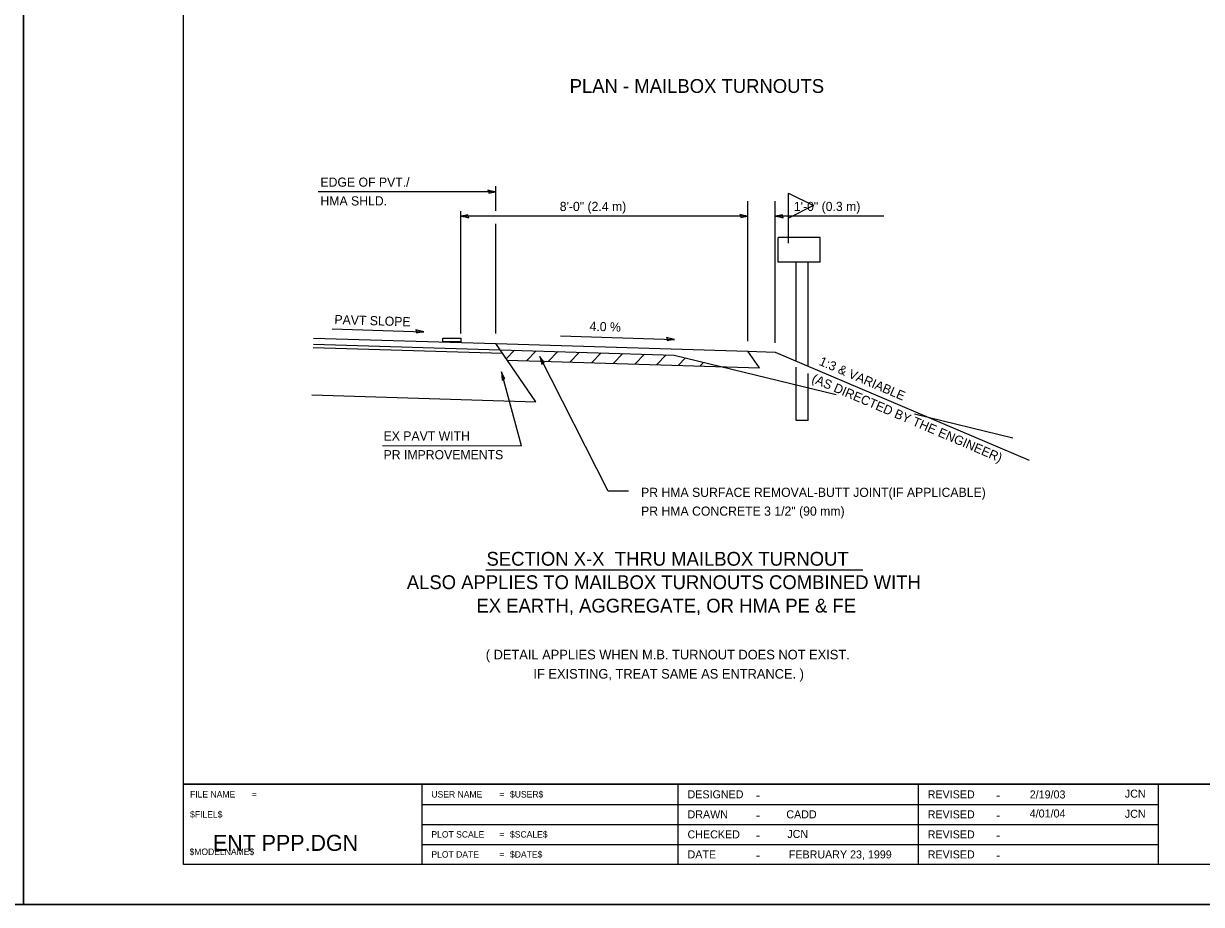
# Model space of a CAD drawing. Extents: x 70369 to 72409, y 70348 to 70788.
# Drawn here: x 71049.5 to 71343.7, y 70348 to 70568 of the extents above; entities that cross this region are included whole.
import ezdxf

# ---------------------------------------------------------------- set-up
doc = ezdxf.new("R2010")
doc.units = 0
for name, color, linetype in [('Design_EX_Roadway Dimensions', 7, 'Continuous'), ('Design_EX_Roadway Notes', 7, 'Continuous'), ('Design_PR_EOP', 7, 'Continuous'), ('Design_PR_PMK Symbols', 7, 'Continuous'), ('Design_PR_Sidewalk', 7, 'Continuous'), ('Level 48', 7, 'Continuous'), ('Removal_Items', 7, 'Continuous'), ('Sheets_50 Reference Boundary', 7, 'Continuous'), ('Sheets_General Details', 7, 'Continuous'), ('Sheets_Printer Plotting Border', 7, 'Continuous'), ('Topo_Building', 7, 'Continuous'), ('Topo_EOP', 7, 'Continuous'), ('Topo_Mailbox', 7, 'Continuous'), ('Topo_Sidewalk', 7, 'Continuous')]:
    doc.layers.add(name, color=color, linetype=linetype)

msp = doc.modelspace()

# ---------------------------------------------------------------- linework, layer by layer
at = {"layer": 'Design_EX_Roadway Dimensions'}
for p, q in [((71167.44, 70526.03), (71123.03, 70526.03)), ((71167.44, 70521.29), (71167.44, 70527.43)), ((71230.45, 70488.69), (71230.45, 70523.66)), ((71237.27, 70488.31), (71237.27, 70523.66)), ((71158.72, 70490.63), (71158.72, 70521.18)), ((71230.45, 70519.95), (71158.72, 70519.95)), ((71264.35, 70519.95), (71237.27, 70519.95)), ((71167.44, 70490.63), (71167.44, 70518)), ((71126.58, 70491.78), (71149.44, 70491.08)), ((71183.61, 70490.04), (71212.06, 70489.17))]:
    msp.add_line(p, q, dxfattribs=at)
for points in [[(71165.44, 70526.45), (71165.6, 70526.06), (71165.67, 70525.7), (71166.44, 70525.86), (71167.44, 70526.03), (71166.37, 70526.22)], [(71160.72, 70519.53), (71160.55, 70519.92), (71160.49, 70520.28), (71159.72, 70520.12), (71158.72, 70519.95), (71159.78, 70519.76)], [(71228.45, 70520.37), (71228.62, 70519.98), (71228.68, 70519.62), (71229.45, 70519.78), (71230.45, 70519.95), (71229.39, 70520.14)], [(71239.27, 70519.53), (71239.1, 70519.92), (71239.04, 70520.28), (71238.27, 70520.12), (71237.27, 70519.95), (71238.33, 70519.76)], [(71147.45, 70491.56), (71147.6, 70491.17), (71147.66, 70490.8), (71148.43, 70490.94), (71149.44, 70491.08), (71148.38, 70491.31)], [(71210.08, 70489.65), (71210.23, 70489.26), (71210.28, 70488.89), (71211.06, 70489.03), (71212.06, 70489.17), (71211, 70489.4)], [(71178.94, 70482.93), (71179.21, 70483.25), (71179.51, 70483.47), (71179.01, 70484.09), (71178.41, 70484.9), (71178.72, 70483.86)], [(71169, 70478.98), (71169.33, 70479.24), (71169.67, 70479.39), (71169.31, 70480.1), (71168.89, 70481.02), (71168.98, 70479.94)]]:
    msp.add_lwpolyline(points, close=True, dxfattribs=at)
for points in [[(71200.6, 70451.28), (71195.5, 70451.28), (71178.41, 70484.9)], [(71139.14, 70462.62), (71173.85, 70462.58), (71168.89, 70481.02)]]:
    msp.add_lwpolyline(points, dxfattribs=at)
at = {"layer": 'Design_PR_EOP'}
for p, q in [((71121.92, 70489.5), (71167.44, 70488.11)), ((71177.44, 70473.58), (71167.44, 70488.11)), ((71121.84, 70487.13), (71169.1, 70485.69)), ((71121.48, 70475.28), (71177.44, 70473.58))]:
    msp.add_line(p, q, dxfattribs=at)
at = {"layer": 'Design_PR_PMK Symbols'}
msp.add_lwpolyline([(71154.23, 70489.43), (71158.72, 70489.43), (71158.72, 70488.52), (71154.23, 70488.52)], close=True, dxfattribs=at)
at = {"layer": 'Design_PR_Sidewalk'}
for p, q in [((71167.44, 70488.11), (71230.45, 70486.19)), ((71233.32, 70482.02), (71230.45, 70486.19)), ((71230.45, 70486.19), (71237.27, 70485.98)), ((71237.27, 70485.98), (71300.67, 70459)), ((71170.31, 70483.94), (71233.32, 70482.02))]:
    msp.add_line(p, q, dxfattribs=at)
at = {"layer": 'Level 48'}
for points in [[(70369.46, 70788.04), (71049.46, 70788.04), (71049.46, 70348.04), (70369.46, 70348.04)], [(71049.46, 70788.04), (71729.46, 70788.04), (71729.46, 70348.04), (71049.46, 70348.04)]]:
    msp.add_lwpolyline(points, close=True, dxfattribs=at)
at = {"layer": 'Removal_Items'}
for p, q in [((71170.04, 70484.33), (71172.14, 70486.44)), ((71175.08, 70483.79), (71177.56, 70486.27)), ((71180.49, 70483.63), (71182.97, 70486.11)), ((71185.91, 70483.46), (71188.38, 70485.94)), ((71191.32, 70483.3), (71193.8, 70485.78)), ((71196.73, 70483.13), (71199.21, 70485.61)), ((71202.15, 70482.97), (71204.63, 70485.45)), ((71207.56, 70482.8), (71210.04, 70485.28)), ((71212.98, 70482.64), (71214.86, 70484.52)), ((71218.39, 70482.47), (71219.35, 70483.43))]:
    msp.add_line(p, q, dxfattribs=at)
at = {"layer": 'Sheets_50 Reference Boundary'}
msp.add_lwpolyline([(71089.46, 70778.04), (71719.46, 70778.04), (71719.46, 70378.04), (71089.46, 70378.04)], close=True, dxfattribs=at)
at = {"layer": 'Sheets_General Details'}
for p, q in [((71049.46, 70348.04), (71049.46, 70788.04)), ((71164.92, 70431.58), (71259.18, 70431.58)), ((71089.46, 70378.04), (71719.46, 70378.04)), ((71148.95, 70378.04), (71148.95, 70358.04)), ((71212.95, 70378.04), (71212.95, 70358.04)), ((71272.95, 70378.04), (71272.95, 70358.04)), ((71332.95, 70378.04), (71332.95, 70358.04)), ((71148.95, 70373.04), (71332.95, 70373.04)), ((71148.95, 70368.04), (71332.95, 70368.04)), ((71148.95, 70363.04), (71332.95, 70363.04)), ((71049.46, 70348.04), (70369.46, 70348.04)), ((71729.46, 70348.04), (71049.46, 70348.04))]:
    msp.add_line(p, q, dxfattribs=at)
msp.add_lwpolyline([(71089.46, 70778.04), (71719.46, 70778.04), (71719.46, 70358.04), (71089.46, 70358.04)], close=True, dxfattribs=at)
at = {"layer": 'Sheets_Printer Plotting Border'}
for points in [[(70369.46, 70348.04), (71049.46, 70348.04), (71049.46, 70788.04), (70369.46, 70788.04)], [(71049.46, 70348.04), (71729.46, 70348.04), (71729.46, 70788.04), (71049.46, 70788.04)]]:
    msp.add_lwpolyline(points, close=True, dxfattribs=at)
at = {"layer": 'Topo_Building'}
for p, q in [((71237.95, 70508.49), (71237.95, 70514.63)), ((71248.51, 70514.63), (71237.95, 70514.63)), ((71248.51, 70508.49), (71248.51, 70514.63)), ((71248.51, 70508.49), (71237.95, 70508.49)), ((71242.45, 70483.77), (71242.45, 70508.49)), ((71245.45, 70482.5), (71245.45, 70508.49)), ((71242.45, 70468.91), (71242.45, 70482.2)), ((71245.45, 70468.91), (71245.45, 70480.67)), ((71245.45, 70468.91), (71242.45, 70468.91))]:
    msp.add_line(p, q, dxfattribs=at)
at = {"layer": 'Topo_EOP'}
msp.add_line((71121.87, 70487.97), (71168.51, 70486.55), dxfattribs=at)
at = {"layer": 'Topo_Mailbox'}
for p, q in [((71240.54, 70513.19), (71240.54, 70525.69)), ((71240.54, 70525.69), (71246.79, 70522.57)), ((71246.79, 70522.57), (71240.54, 70519.44))]:
    msp.add_line(p, q, dxfattribs=at)
at = {"layer": 'Topo_Sidewalk'}
for p, q in [((71168.51, 70486.55), (71211.98, 70485.22)), ((71211.98, 70485.22), (71252.46, 70475.36)), ((71272.02, 70470.59), (71296.63, 70464.59))]:
    msp.add_line(p, q, dxfattribs=at)

# ---------------------------------------------------------------- texts
at = {"layer": 'Design_EX_Roadway Dimensions'}
for s, p in [('EDGE OF PVT./', (71123.64, 70527.29)), ('HMA SHLD.', (71123.64, 70522.61)), ('8\'-0" (2.4 m)', (71183.42, 70521.23)), ('1\'-0" (0.3 m)', (71241.91, 70521.23)), ('EX PAVT WITH', (71139.41, 70463.9)), ('PR IMPROVEMENTS', (71139.41, 70459.22)), ('PR HMA SURFACE REMOVAL-BUTT JOINT(IF APPLICABLE)', (71203.74, 70449.82)), ('PR HMA CONCRETE 3 1/2" (90 mm)', (71203.74, 70445.13))]:
    msp.add_text(s, height=2.286, dxfattribs=at).set_placement(p)
for s, rotation, p in [('PAVT SLOPE', 358.2074, (71127.1, 70493)), ('4.0 % ', 358.2074, (71190.84, 70491.32)), ('1:3 & VARIABLE', 336.8651, (71248.02, 70482.85)), ('(AS DIRECTED BY THE ENGINEER)', 336.8651, (71246.18, 70478.55))]:
    msp.add_text(s, height=2.286, rotation=rotation, dxfattribs=at).set_placement(p)
at = {"layer": 'Design_EX_Roadway Notes'}
for s, p in [('( DETAIL APPLIES WHEN M.B. TURNOUT DOES NOT EXIST.', (71164.94, 70409.24)), ('IF EXISTING, TREAT SAME AS ENTRANCE. )', (71176.85, 70404.44))]:
    msp.add_text(s, height=2.4, dxfattribs=at).set_placement(p)
at = {"layer": 'Sheets_General Details'}
for s, height, p in [('PLAN - MAILBOX TURNOUTS', 3.45, (71185.89, 70550.72)), ('SECTION X-X  THRU MAILBOX TURNOUT', 3.45, (71165.12, 70432.64)), ('ALSO APPLIES TO MAILBOX TURNOUTS COMBINED WITH', 3.45, (71145.21, 70426.79)), ('EX EARTH, AGGREGATE, OR HMA PE & FE ', 3.45, (71162.61, 70420.94)), ('DESIGNED', 2, (71215.35, 70374.54)), ('REVISED', 2, (71275.35, 70374.54)), ('2/19/03', 2, (71300.84, 70374.51)), ('JCN', 2, (71324.6, 70374.71)), ('-', 2.4, (71232.43, 70374.14)), ('-', 2.4, (71292.43, 70374.14)), ('DRAWN', 2, (71215.35, 70369.54)), ('-', 2.4, (71232.43, 70369.14)), ('CADD', 2, (71240.03, 70369.54)), ('REVISED', 2, (71275.35, 70369.54)), ('-', 2.4, (71292.43, 70369.14)), ('4/01/04', 2, (71300.84, 70369.76)), ('JCN', 2, (71324.6, 70369.68)), ('CHECKED', 2, (71215.35, 70364.54)), ('JCN', 2, (71240.27, 70364.64)), ('REVISED', 2, (71275.35, 70364.54)), ('ENT PPP.DGN', 4, (71096.78, 70361.42)), ('-', 2.4, (71232.43, 70364.14)), ('-', 2.4, (71292.43, 70364.14)), ('DATE', 2, (71215.35, 70359.54)), ('FEBRUARY 23, 1999', 1.9995, (71240.65, 70359.53)), ('REVISED', 2, (71275.35, 70359.54)), ('-', 2.4, (71232.43, 70359.14)), ('-', 2.4, (71292.43, 70359.14))]:
    msp.add_text(s, height=height, dxfattribs=at).set_placement(p)
for s, p in [('FILE NAME', (71091.06, 70374.74)), ('=', (71106.51, 70374.74)), ('USER NAME', (71151.35, 70374.74)), ('=', (71168.31, 70374.74)), ('$USER$', (71170.99, 70374.74)), ('$FILEL$', (71091.06, 70369.74)), ('PLOT SCALE', (71151.35, 70364.74)), ('=', (71168.31, 70364.74)), ('$SCALE$', (71170.99, 70364.74)), ('$MODELNAME$', (71090.93, 70360.4)), ('PLOT DATE', (71151.35, 70359.74)), ('=', (71168.31, 70359.74)), ('$DATE$', (71170.99, 70359.74))]:
    msp.add_text(s, height=1.6, rotation=360, dxfattribs=at).set_placement(p)

doc.saveas('drawing.dxf')
